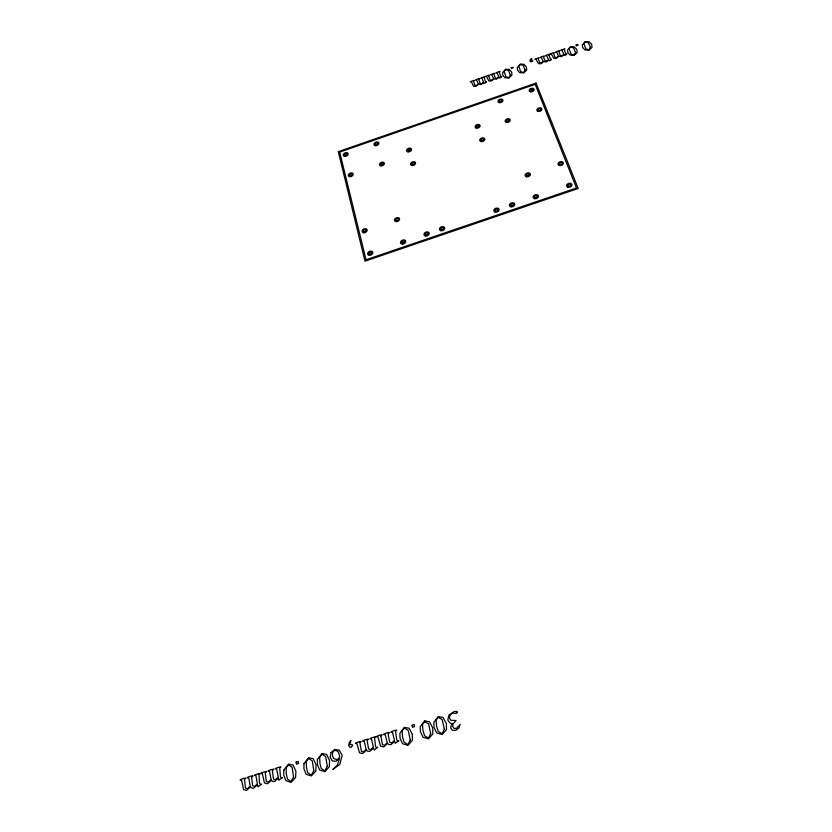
<?xml version="1.0" encoding="UTF-8"?>
<svg xmlns="http://www.w3.org/2000/svg" width="832" height="832" viewBox="0 0 832 832"><rect width="100%" height="100%" fill="white"/><g stroke="black" fill="none" stroke-linecap="round" stroke-linejoin="round"><path stroke-width="1.25" d="M412.318 734.344L412.318 740.47L407.961 745.358L402.563 743.725L400.046 738.348L399.88 733.262L404.362 727.324L409.126 728.25L412.318 734.344M317.408 759.429L317.377 764.566L319.654 769.995L324.886 771.659L329.326 766.761L329.566 760.583L326.654 754.426L322.026 753.459L317.408 759.429M303.971 763.693L303.919 768.83L306.145 774.27L311.345 775.944L315.817 771.046L316.087 764.858L313.227 758.69L308.61 757.723L303.971 763.693M488.654 75.795L490.162 80.09L491.733 80.122L493.563 78.614L491.816 74.745C487.053 75.577 498.129 71.708 493.896 74.027L495.373 78.166L496.943 78.312L498.805 76.804L497.026 72.831C492.461 73.798 503.142 70.065 499.262 72.02L500.781 76.638C503.994 75.254 498.94 79.758 499.044 77.21L496.35 79.269L493.875 78.905L491.182 81.068L488.821 80.964L486.512 76.513C481.998 77.397 492.742 73.642 488.654 75.795M272.386 770.463L273.489 779.074L275.506 779.782L278.221 777.265L276.682 768.882C270.566 769.569 285.21 764.993 279.75 767.853L280.394 776.256L280.831 777.452L282.506 777.587L278.834 780.187L278.45 778.128L274.56 781.539L272.282 781.31L271.398 780.177L267.478 783.786L264.43 782.964L262.309 773.49C256.287 774.02 271.034 769.454 265.221 772.606L266.344 781.56L268.393 782.038L271.045 779.511L269.547 771.347C263.203 771.68 278.418 767.01 272.386 770.463M283.858 770.078L283.754 775.226L285.927 780.676L291.086 782.361L295.578 777.452L295.901 771.264L293.114 765.076L288.527 764.098L283.858 770.078M473.46 81.078L474.926 85.384L476.497 85.415L478.317 83.907L476.622 80.028C471.869 80.86 482.934 76.991 478.702 79.321L480.126 83.46L481.686 83.616L483.558 82.108L481.822 78.114C477.277 79.082 487.937 75.348 484.068 77.314L485.524 81.942C488.738 80.506 483.631 85.218 483.787 82.514L481.094 84.573L478.629 84.209L475.925 86.372L473.585 86.258L471.328 81.796C466.825 82.67 477.558 78.926 473.46 81.078M251.618 777.046L252.637 785.689L254.634 786.396L257.358 783.879L255.902 775.476C249.818 776.152 264.441 771.586 258.97 774.446L259.532 782.87L259.958 784.066L261.622 784.212L257.951 786.812L257.587 784.753L253.677 788.164L251.41 787.925L250.546 786.791L246.615 790.4L243.589 789.568L241.571 780.073C235.57 780.593 250.286 776.048 244.473 779.199L245.502 788.164L247.53 788.642L250.203 786.115L248.778 777.941C242.476 778.253 257.66 773.614 251.618 777.046M332.613 752.274L332.426 755.57L333.486 758.451L337.012 759.699L339.518 757.64L339.508 755.175L337.886 751.338L334.662 750.235L332.613 752.274M380.848 735.904L382.47 744.744L384.602 745.202L387.202 742.685L385.216 734.625C378.706 735.03 394.087 730.257 388.097 733.73L389.698 742.238L391.799 742.914L394.462 740.407L392.423 732.129C386.173 732.878 400.982 728.208 395.522 731.089L396.646 739.398L397.155 740.574L398.882 740.698L395.252 743.298L394.742 741.27L390.926 744.671L388.565 744.453L387.608 743.34L383.76 746.938L380.578 746.148L377.894 736.788C371.727 737.381 386.63 732.722 380.848 735.904M359.861 742.56L361.4 751.431L363.511 751.889L366.122 749.362L364.229 741.291C357.75 741.676 373.1 736.923 367.089 740.397L368.607 748.925L370.698 749.611L373.36 747.094L371.415 738.806C365.186 739.534 379.974 734.885 374.514 737.766L375.544 746.096L376.043 747.271L377.759 747.396L374.119 749.996L373.641 747.958L369.803 751.358L367.463 751.14L366.517 750.027L362.658 753.626L359.497 752.825L356.918 743.454C350.771 744.026 365.654 739.388 359.861 742.56M564.127 49.462L565.864 54.018C569.088 52.624 564.106 57.117 564.117 54.59L561.454 56.638L558.906 56.306L556.244 58.448L553.831 58.365L551.304 53.976C546.728 54.891 557.534 51.095 553.457 53.248L555.162 57.491L556.774 57.512L558.574 56.014L556.639 52.198C551.803 53.061 562.942 49.15 558.73 51.48L560.404 55.557L562.016 55.692L563.857 54.194L561.881 50.274C557.263 51.262 567.996 47.497 564.127 49.462M457.34 712.13L456.622 713.367L452.317 713.17L449.831 715.25L449.53 718.162L450.819 720.335L456.113 720.512L453.253 723.611L452.608 726.544L454.074 728.385L456.456 728.416L460.158 724.339L458.9 728.104L455.801 730.35L452.379 730.267L450.694 728.114L451.079 725.525L452.39 723.684L450.05 723.102L447.824 720.148L448.822 715.239L454.043 711.599L456.446 711.339L457.34 712.13M548.829 54.777L550.514 59.353C553.738 57.907 548.714 62.598 548.766 59.925L546.104 61.984L543.566 61.63L540.904 63.783L538.502 63.69L536.026 59.29C531.461 60.195 542.246 56.42 538.169 58.573L539.833 62.816L541.434 62.837L543.244 61.339L541.351 57.512C536.526 58.375 547.654 54.465 543.442 56.794L545.064 60.882L546.666 61.027L548.506 59.53L546.582 55.588C541.975 56.576 552.698 52.822 548.829 54.777M530.712 59.769L530.618 60.538L532.376 60.226L532.823 61.183L530.806 61.807L529.984 61.121L530.213 59.717L531.69 58.614L530.712 59.769M349.846 743.059L349.762 744.754L351.967 744.39L352.612 745.264L351.25 747.271L349.648 747.105L348.67 745.545L349.201 742.83L350.979 740.563L349.846 743.059M576.118 44.99L576.555 45.968L578.209 44.834L576.118 44.99M331.011 752.565L330.179 757.328L332.29 760.958L336.055 761.27L339.394 759.002L337.324 765.211L332.852 769.465L339.82 764.338L342.16 755.269L339.269 750.194L334.693 749.403L331.011 752.565M412.048 725.265L412.485 727.324L414.606 726.648L414.18 724.589L412.048 725.265M511.191 67.579L511.576 68.567L513.24 67.423L511.191 67.579M296.109 762.081L296.431 764.161L298.532 763.495L298.22 761.405L296.109 762.081M444.361 729.227L442.052 733.814L438.173 731.297L436.623 726.44L436.02 720.231L438.235 717.33L442.156 719.566L444.361 729.227M430.695 733.554L428.376 738.14L424.518 735.623L422.999 730.756L422.438 724.547L424.674 721.635L428.563 723.871L430.695 733.554M410.238 740.043L407.888 744.63L404.071 742.102L402.605 737.225L402.106 730.995L404.352 728.083L408.2 730.33L410.238 740.043M327.309 766.314L324.834 770.931L321.194 768.362L319.935 763.433L319.675 757.162L321.984 754.239L325.676 756.517L327.309 766.314M313.799 770.588L311.303 775.216L307.694 772.637L306.467 767.707L306.249 761.415L308.568 758.493L312.239 760.791L313.799 770.588M293.582 776.994L291.044 781.622L287.477 779.043L286.302 774.103L286.146 767.801L288.486 764.878L292.105 767.177L293.582 776.994M590.429 47.341L588.942 49.837L585.946 48.953L583.814 43.638L585.322 41.985L588.338 42.723L590.429 47.341M575.567 52.51L574.07 55.006L571.095 54.111L569.026 48.786L570.544 47.122L573.529 47.871L575.567 52.51M525.106 70.044L523.557 72.561L520.655 71.646L518.794 66.258L520.333 64.594L523.245 65.364L525.106 70.044M510.349 75.171L508.778 77.688L505.908 76.773L504.088 71.375L505.638 69.701L508.539 70.481L510.349 75.171M438.235 716.56L433.805 722.498L434.054 727.574L436.675 732.919L442.146 734.531L446.462 729.654L446.368 723.549L443.05 717.486L438.235 716.56M424.674 720.876L420.222 726.804L420.43 731.89L423.02 737.246L428.459 738.868L432.786 733.99L432.734 727.875L429.468 721.791L424.674 720.876M585.281 41.6L582.286 44.98L582.712 47.486L584.917 49.899L589.046 50.19L591.999 47.362L591.646 44.325L588.9 41.61L585.281 41.6M570.502 46.738L567.497 50.128L567.892 52.634L570.066 55.068L574.174 55.359L577.138 52.52L576.815 49.483L574.101 46.748L570.502 46.738M520.312 64.199L517.234 67.6L517.556 70.138L519.615 72.602L523.64 72.914L526.656 70.065L526.427 66.997L523.848 64.23L520.312 64.199M505.627 69.316L502.538 72.717L502.819 75.265L504.858 77.73L508.862 78.042L511.888 75.202L511.69 72.124L509.142 69.347L505.627 69.316M536.047 83.106L338.302 151.663L364.978 261.154L578.188 188.479L536.047 83.106M535.153 84.323L339.695 152.079L366.038 259.761L576.503 188.001L535.153 84.323M506.397 122.325A2.61 1.768 -18 0 0 510.255 120.151A2.61 1.768 -18 0 0 506.47 119.163A2.61 1.768 -18 0 0 506.397 122.325M538.086 111.384A2.621 1.778 -17 0 0 541.934 109.21A2.621 1.778 -17 0 0 538.096 108.243A2.621 1.778 -17 0 0 538.086 111.384M499.148 102.606A2.579 1.726 -18.2 0 0 502.944 100.474A2.579 1.726 -18.2 0 0 499.231 99.528A2.579 1.726 -18.2 0 0 499.148 102.606M530.379 91.79A2.59 1.726 -17.2 0 0 534.175 89.658A2.59 1.726 -17.2 0 0 530.41 88.722A2.59 1.726 -17.2 0 0 530.379 91.79M507.062 121.43A1.3 0.874 -18 0 0 508.966 120.349A1.3 0.874 -18 0 0 507.094 119.86A1.3 0.874 -18 0 0 507.062 121.43M538.73 110.49A1.3 0.884 -17 0 0 540.644 109.418A1.3 0.884 -17 0 0 538.741 108.93A1.3 0.884 -17 0 0 538.73 110.49M499.803 101.733A1.279 0.853 -18.2 0 0 501.686 100.672A1.279 0.853 -18.2 0 0 499.845 100.204A1.279 0.853 -18.2 0 0 499.803 101.733M531.024 90.917A1.279 0.853 -17.2 0 0 532.906 89.856A1.279 0.853 -17.2 0 0 531.034 89.398A1.279 0.853 -17.2 0 0 531.024 90.917M567.913 187.221A2.766 1.966 -16.1 0 0 571.958 184.902A2.766 1.966 -16.1 0 0 567.861 183.758A2.766 1.966 -16.1 0 0 567.913 187.221M526.406 176.748A2.714 1.914 -17.6 0 0 530.41 174.47A2.714 1.914 -17.6 0 0 526.448 173.347A2.714 1.914 -17.6 0 0 526.406 176.748M559.354 165.464A2.725 1.914 -16.3 0 0 563.347 163.186A2.725 1.914 -16.3 0 0 559.322 162.094A2.725 1.914 -16.3 0 0 559.354 165.464M534.466 198.63A2.756 1.966 -17.4 0 0 538.512 196.31A2.756 1.966 -17.4 0 0 534.487 195.146A2.756 1.966 -17.4 0 0 534.466 198.63M381.098 165.89A2.59 1.758 -22.4 0 0 384.353 163.145A2.59 1.758 -22.4 0 0 380.297 162.937A2.59 1.758 -22.4 0 0 381.098 165.89M344.854 156.343A2.548 1.706 -23.4 0 0 348.098 153.65A2.548 1.706 -23.4 0 0 344.136 153.452A2.548 1.706 -23.4 0 0 344.854 156.343M375.627 145.683A2.548 1.706 -22.3 0 0 378.841 143A2.548 1.706 -22.3 0 0 374.847 142.813A2.548 1.706 -22.3 0 0 375.627 145.683M349.887 176.665A2.579 1.758 -23.5 0 0 353.163 173.919A2.579 1.758 -23.5 0 0 349.149 173.701A2.579 1.758 -23.5 0 0 349.887 176.665M381.514 164.934A1.279 0.874 -22.4 0 0 383.126 163.571A1.279 0.874 -22.4 0 0 381.108 163.467A1.279 0.874 -22.4 0 0 381.514 164.934M345.28 155.397A1.258 0.842 -23.4 0 0 346.882 154.066A1.258 0.842 -23.4 0 0 344.926 153.972A1.258 0.842 -23.4 0 0 345.28 155.397M376.033 144.747A1.269 0.842 -22.3 0 0 377.634 143.416A1.269 0.842 -22.3 0 0 375.648 143.322A1.269 0.842 -22.3 0 0 376.033 144.747M350.314 175.708A1.279 0.874 -23.5 0 0 351.936 174.346A1.279 0.874 -23.5 0 0 349.95 174.231A1.279 0.874 -23.5 0 0 350.314 175.708M402.262 244.057A2.725 1.955 -22.7 0 0 405.673 241.103A2.725 1.955 -22.7 0 0 401.367 240.781A2.725 1.955 -22.7 0 0 402.262 244.057M369.346 255.289A2.725 1.945 -24 0 0 372.778 252.325A2.725 1.945 -24 0 0 368.514 251.992A2.725 1.945 -24 0 0 369.346 255.289M396.188 221.634A2.683 1.893 -22.6 0 0 399.558 218.743A2.683 1.893 -22.6 0 0 395.325 218.462A2.683 1.893 -22.6 0 0 396.188 221.634M363.761 232.742A2.683 1.893 -23.9 0 0 367.151 229.84A2.683 1.893 -23.9 0 0 362.96 229.538A2.683 1.893 -23.9 0 0 363.761 232.742M402.678 243.006A1.352 0.967 -22.7 0 0 404.373 241.55A1.352 0.967 -22.7 0 0 402.241 241.384A1.352 0.967 -22.7 0 0 402.678 243.006M369.782 254.238A1.352 0.967 -24 0 0 371.478 252.772A1.352 0.967 -24 0 0 369.366 252.606A1.352 0.967 -24 0 0 369.782 254.238M396.614 220.615A1.331 0.936 -22.6 0 0 398.278 219.18A1.331 0.936 -22.6 0 0 396.178 219.045A1.331 0.936 -22.6 0 0 396.614 220.615M364.198 231.712A1.331 0.936 -23.9 0 0 365.872 230.277A1.331 0.936 -23.9 0 0 363.802 230.131A1.331 0.936 -23.9 0 0 364.198 231.712M560.019 164.518A1.352 0.946 -16.3 0 0 561.995 163.384A1.352 0.946 -16.3 0 0 560.009 162.843A1.352 0.946 -16.3 0 0 560.019 164.518M527.093 175.791A1.342 0.946 -17.6 0 0 529.069 174.658A1.342 0.946 -17.6 0 0 527.103 174.106A1.342 0.946 -17.6 0 0 527.093 175.791M535.142 197.652A1.362 0.978 -17.4 0 0 537.16 196.508A1.362 0.978 -17.4 0 0 535.163 195.926A1.362 0.978 -17.4 0 0 535.142 197.652M568.578 186.254A1.373 0.978 -16.1 0 0 570.586 185.099A1.373 0.978 -16.1 0 0 568.558 184.527A1.373 0.978 -16.1 0 0 568.578 186.254M481.208 141.606A2.621 1.789 -19 0 0 484.806 139.121A2.621 1.789 -19 0 0 480.782 138.497A2.621 1.789 -19 0 0 481.208 141.606M481.738 140.66A1.3 0.884 -19 0 0 483.527 139.433A1.3 0.884 -19 0 0 481.53 139.121A1.3 0.884 -19 0 0 481.738 140.66M411.986 165.485A2.61 1.789 -21.4 0 0 415.574 162.968A2.61 1.789 -21.4 0 0 411.642 162.354A2.61 1.789 -21.4 0 0 411.986 165.485M412.526 164.538A1.29 0.884 -21.4 0 0 414.315 163.29A1.29 0.884 -21.4 0 0 412.36 162.978A1.29 0.884 -21.4 0 0 412.526 164.538M408.023 151.85A2.579 1.747 -21.4 0 0 411.559 149.354A2.579 1.747 -21.4 0 0 407.659 148.782A2.579 1.747 -21.4 0 0 408.023 151.85M408.554 150.914A1.279 0.874 -21.4 0 0 410.311 149.677A1.279 0.874 -21.4 0 0 408.377 149.396A1.279 0.874 -21.4 0 0 408.554 150.914M476.414 128.118A2.6 1.758 -19 0 0 480.137 125.819A2.6 1.758 -19 0 0 476.289 125.008A2.6 1.758 -19 0 0 476.414 128.118M477.017 127.202A1.29 0.874 -19 0 0 478.858 126.069A1.29 0.874 -19 0 0 476.954 125.663A1.29 0.874 -19 0 0 477.017 127.202M425.547 236.007A2.725 1.955 -21.8 0 0 429.218 233.262A2.725 1.955 -21.8 0 0 425.027 232.617A2.725 1.955 -21.8 0 0 425.547 236.007M440.918 230.703A2.735 1.955 -21.1 0 0 444.725 228.093A2.735 1.955 -21.1 0 0 440.617 227.25A2.735 1.955 -21.1 0 0 440.918 230.703M495.227 212.098A2.746 1.966 -18.9 0 0 499.148 209.622A2.746 1.966 -18.9 0 0 495.061 208.634A2.746 1.966 -18.9 0 0 495.227 212.098M511.056 206.825A2.746 1.966 -18.3 0 0 514.727 204.121A2.746 1.966 -18.3 0 0 510.432 203.455A2.746 1.966 -18.3 0 0 511.056 206.825M426.078 234.978A1.352 0.967 -21.8 0 0 427.898 233.615A1.352 0.967 -21.8 0 0 425.818 233.293A1.352 0.967 -21.8 0 0 426.078 234.978M441.501 229.684A1.352 0.967 -21.1 0 0 443.394 228.384A1.352 0.967 -21.1 0 0 441.355 227.968A1.352 0.967 -21.1 0 0 441.501 229.684M495.862 211.099A1.362 0.978 -18.9 0 0 497.806 209.872A1.362 0.978 -18.9 0 0 495.778 209.383A1.362 0.978 -18.9 0 0 495.862 211.099M511.566 205.806A1.362 0.978 -18.3 0 0 513.386 204.464A1.362 0.978 -18.3 0 0 511.264 204.131A1.362 0.978 -18.3 0 0 511.566 205.806"/></g></svg>
